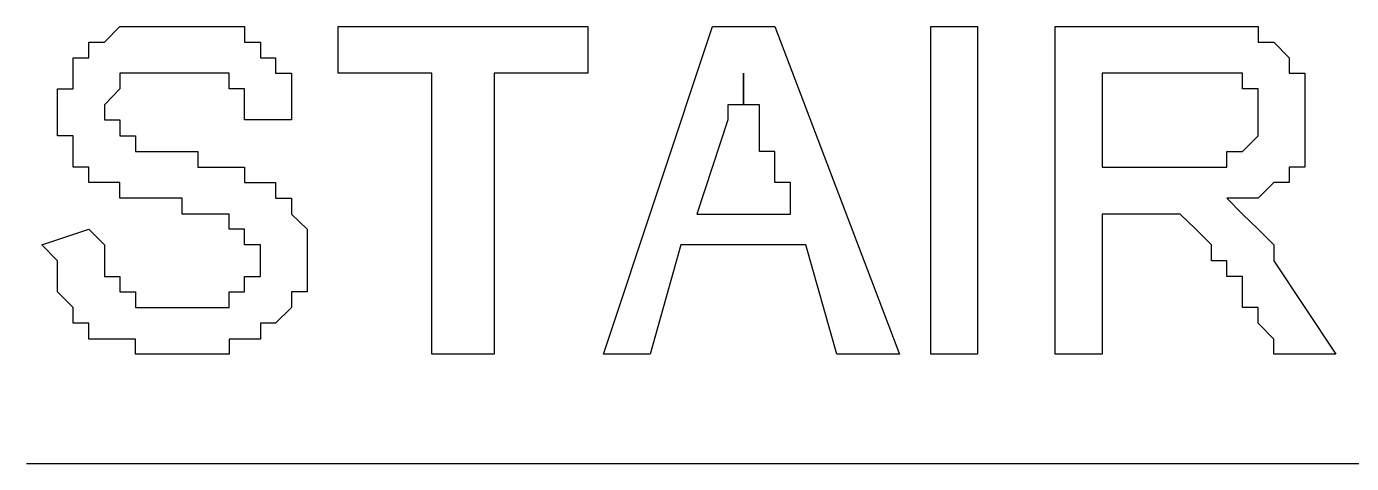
# Model space of a CAD drawing. Header units: inches. Extents: x -628 to 1537, y -1730 to 336.
# Drawn here: x 839.16 to 861.66, y -432.46 to -425.05 of the extents above; entities that cross this region are included whole.
import ezdxf

# ---------------------------------------------------------------- set-up
doc = ezdxf.new("R2010")
doc.units = ezdxf.units.IN
doc.layers.get('0').update_dxf_attribs({"linetype": 'CONTINUOUS'})

msp = doc.modelspace()

# ---------------------------------------------------------------- linework, layer by layer
at = {"color": 6}
for p, q in [((840.482, -425.312), (840.738, -425.045)), ((840.738, -425.045), (840.738, -425.045)), ((840.738, -425.045), (840.738, -425.045)), ((840.738, -425.045), (840.738, -425.045)), ((840.738, -425.045), (841.007, -425.045)), ((841.007, -425.045), (841.007, -425.045)), ((841.007, -425.045), (841.007, -425.045)), ((841.007, -425.045), (841.276, -425.045)), ((841.276, -425.045), (841.276, -425.045)), ((841.276, -425.045), (841.276, -425.045)), ((841.276, -425.045), (841.276, -425.045)), ((841.276, -425.045), (841.533, -425.045)), ((841.533, -425.045), (841.533, -425.045)), ((841.533, -425.045), (841.533, -425.045)), ((841.533, -425.045), (841.802, -425.045)), ((841.802, -425.045), (841.802, -425.045)), ((841.802, -425.045), (841.802, -425.045)), ((841.802, -425.045), (841.802, -425.045)), ((841.802, -425.045), (842.064, -425.045)), ((842.064, -425.045), (842.064, -425.045)), ((842.064, -425.045), (842.064, -425.045)), ((842.064, -425.045), (842.333, -425.045)), ((842.333, -425.045), (842.333, -425.045)), ((842.333, -425.045), (842.333, -425.045)), ((842.333, -425.045), (842.333, -425.045)), ((842.333, -425.045), (842.596, -425.045)), ((842.596, -425.045), (842.596, -425.045)), ((842.596, -425.045), (842.596, -425.045)), ((842.596, -425.045), (842.859, -425.045)), ((842.859, -425.045), (842.859, -425.312)), ((844.448, -425.838), (844.448, -425.045)), ((844.448, -425.045), (848.69, -425.045)), ((848.69, -425.045), (848.69, -425.838)), ((848.959, -430.605), (850.81, -425.045)), ((850.81, -425.045), (851.868, -425.045)), ((851.868, -425.045), (853.982, -430.605)), ((854.514, -430.605), (854.514, -425.045)), ((854.514, -425.045), (855.309, -425.045)), ((855.309, -425.045), (855.309, -430.605)), ((856.629, -430.605), (856.629, -425.045)), ((856.629, -425.045), (859.018, -425.045)), ((859.018, -425.045), (859.018, -425.045)), ((859.018, -425.045), (859.281, -425.045)), ((859.281, -425.045), (859.281, -425.045)), ((859.281, -425.045), (859.281, -425.045)), ((859.281, -425.045), (859.281, -425.045)), ((859.281, -425.045), (859.544, -425.045)), ((859.544, -425.045), (859.544, -425.045)), ((859.544, -425.045), (859.544, -425.045)), ((859.544, -425.045), (859.813, -425.045)), ((859.813, -425.045), (859.813, -425.045)), ((859.813, -425.045), (859.813, -425.045)), ((859.813, -425.045), (859.813, -425.045)), ((859.813, -425.045), (860.076, -425.045)), ((860.076, -425.045), (860.076, -425.312)), ((840.213, -425.579), (840.213, -425.312)), ((840.213, -425.312), (840.213, -425.312)), ((840.213, -425.312), (840.213, -425.312)), ((840.213, -425.312), (840.482, -425.312)), ((840.482, -425.312), (840.482, -425.312)), ((840.482, -425.312), (840.482, -425.312)), ((840.482, -425.312), (840.482, -425.312)), ((840.482, -425.312), (840.482, -425.312)), ((842.859, -425.312), (842.859, -425.312)), ((842.859, -425.312), (842.859, -425.312)), ((842.859, -425.312), (842.859, -425.312)), ((842.859, -425.312), (843.128, -425.312)), ((843.128, -425.312), (843.128, -425.312)), ((843.128, -425.312), (843.128, -425.312)), ((843.128, -425.312), (843.128, -425.312)), ((843.128, -425.312), (843.128, -425.579)), ((860.076, -425.312), (860.076, -425.312)), ((860.076, -425.312), (860.076, -425.312)), ((860.076, -425.312), (860.345, -425.312)), ((860.345, -425.312), (860.345, -425.312)), ((860.345, -425.312), (860.345, -425.312)), ((860.345, -425.312), (860.345, -425.312)), ((860.345, -425.312), (860.345, -425.312)), ((860.345, -425.312), (860.601, -425.579)), ((839.95, -425.838), (839.95, -425.579)), ((839.95, -425.579), (839.95, -425.579)), ((839.95, -425.579), (840.213, -425.579)), ((840.213, -425.579), (840.213, -425.579)), ((840.213, -425.579), (840.213, -425.579)), ((843.128, -425.579), (843.385, -425.579)), ((843.385, -425.579), (843.385, -425.579)), ((843.385, -425.579), (843.385, -425.579)), ((843.385, -425.579), (843.385, -425.579)), ((843.385, -425.579), (843.385, -425.838)), ((860.601, -425.579), (860.601, -425.579)), ((860.601, -425.579), (860.601, -425.579)), ((860.601, -425.579), (860.601, -425.579)), ((860.601, -425.579), (860.601, -425.838)), ((839.95, -426.105), (839.95, -425.838)), ((839.95, -425.838), (839.95, -425.838)), ((839.95, -425.838), (839.95, -425.838)), ((839.95, -425.838), (839.95, -425.838)), ((841.007, -425.838), (840.738, -425.838)), ((840.738, -425.838), (840.738, -425.838)), ((840.738, -425.838), (840.738, -426.105)), ((841.276, -425.838), (841.007, -425.838)), ((841.007, -425.838), (841.007, -425.838)), ((841.007, -425.838), (841.007, -425.838)), ((841.007, -425.838), (841.007, -425.838)), ((841.533, -425.838), (841.276, -425.838)), ((841.276, -425.838), (841.276, -425.838)), ((841.276, -425.838), (841.276, -425.838)), ((841.276, -425.838), (841.276, -425.838)), ((841.802, -425.838), (841.533, -425.838)), ((841.533, -425.838), (841.533, -425.838)), ((841.533, -425.838), (841.533, -425.838)), ((842.064, -425.838), (841.802, -425.838)), ((841.802, -425.838), (841.802, -425.838)), ((841.802, -425.838), (841.802, -425.838)), ((841.802, -425.838), (841.802, -425.838)), ((842.333, -425.838), (842.064, -425.838)), ((842.064, -425.838), (842.064, -425.838)), ((842.064, -425.838), (842.064, -425.838)), ((842.596, -425.838), (842.333, -425.838)), ((842.333, -425.838), (842.333, -425.838)), ((842.333, -425.838), (842.333, -425.838)), ((842.333, -425.838), (842.333, -425.838)), ((842.596, -426.105), (842.596, -425.838)), ((842.596, -425.838), (842.596, -425.838)), ((843.385, -425.838), (843.385, -425.838)), ((843.385, -425.838), (843.654, -425.838)), ((843.654, -425.838), (843.654, -425.838)), ((843.654, -425.838), (843.654, -426.105)), ((846.043, -425.838), (844.448, -425.838)), ((846.043, -430.605), (846.043, -425.838)), ((848.69, -425.838), (847.101, -425.838)), ((847.101, -425.838), (847.101, -430.605)), ((851.336, -426.105), (851.336, -425.838)), ((851.336, -425.838), (851.336, -425.838)), ((851.336, -425.838), (851.336, -425.838)), ((851.336, -425.838), (851.336, -425.838)), ((851.336, -425.838), (851.336, -425.838)), ((851.336, -425.838), (851.336, -425.838)), ((851.336, -425.838), (851.336, -426.105)), ((859.018, -425.838), (857.429, -425.838)), ((857.429, -425.838), (857.429, -427.433)), ((859.281, -425.838), (859.018, -425.838)), ((859.018, -425.838), (859.018, -425.838)), ((859.544, -425.838), (859.281, -425.838)), ((859.281, -425.838), (859.281, -425.838)), ((859.281, -425.838), (859.281, -425.838)), ((859.813, -425.838), (859.544, -425.838)), ((859.544, -425.838), (859.544, -425.838)), ((859.544, -425.838), (859.544, -425.838)), ((859.544, -425.838), (859.544, -425.838)), ((859.813, -426.105), (859.813, -425.838)), ((859.813, -425.838), (859.813, -425.838)), ((860.601, -425.838), (860.87, -425.838)), ((860.87, -425.838), (860.87, -425.838)), ((860.87, -425.838), (860.87, -425.838)), ((860.87, -425.838), (860.87, -426.105)), ((839.681, -426.372), (839.681, -426.105)), ((839.681, -426.105), (839.681, -426.105)), ((839.681, -426.105), (839.681, -426.105)), ((839.681, -426.105), (839.95, -426.105)), ((840.738, -426.105), (840.482, -426.372)), ((840.738, -426.105), (840.738, -426.105)), ((840.738, -426.105), (840.738, -426.105)), ((840.738, -426.105), (840.738, -426.105)), ((842.859, -426.105), (842.596, -426.105)), ((842.596, -426.105), (842.596, -426.105)), ((842.596, -426.105), (842.596, -426.105)), ((842.596, -426.105), (842.596, -426.105)), ((842.859, -426.63), (842.859, -426.105)), ((843.654, -426.105), (843.654, -426.105)), ((843.654, -426.105), (843.654, -426.105)), ((843.654, -426.105), (843.654, -426.105)), ((843.654, -426.105), (843.654, -426.372)), ((851.336, -426.372), (851.336, -426.105)), ((851.336, -426.105), (851.336, -426.105)), ((851.336, -426.105), (851.336, -426.105)), ((851.336, -426.105), (851.336, -426.105)), ((851.336, -426.105), (851.336, -426.105)), ((851.336, -426.105), (851.336, -426.105)), ((851.336, -426.105), (851.336, -426.105)), ((851.336, -426.105), (851.336, -426.372)), ((860.076, -426.105), (859.813, -426.105)), ((859.813, -426.105), (859.813, -426.105)), ((859.813, -426.105), (859.813, -426.105)), ((859.813, -426.105), (859.813, -426.105)), ((860.076, -426.372), (860.076, -426.105)), ((860.076, -426.105), (860.076, -426.105)), ((860.87, -426.105), (860.87, -426.105)), ((860.87, -426.105), (860.87, -426.105)), ((860.87, -426.105), (860.87, -426.105)), ((860.87, -426.105), (860.87, -426.372)), ((839.681, -426.63), (839.681, -426.372)), ((839.681, -426.372), (839.681, -426.372)), ((839.681, -426.372), (839.681, -426.372)), ((840.482, -426.372), (840.482, -426.372)), ((840.482, -426.372), (840.482, -426.372)), ((840.482, -426.372), (840.482, -426.372)), ((840.482, -426.372), (840.482, -426.63)), ((843.654, -426.372), (843.654, -426.372)), ((843.654, -426.372), (843.654, -426.372)), ((843.654, -426.372), (843.654, -426.63)), ((851.336, -426.372), (851.067, -426.372)), ((851.067, -426.372), (851.067, -426.372)), ((851.067, -426.372), (851.067, -426.63)), ((851.605, -426.372), (851.336, -426.372)), ((851.336, -426.372), (851.336, -426.372)), ((851.336, -426.372), (851.336, -426.372)), ((851.336, -426.372), (851.336, -426.372)), ((851.336, -426.372), (851.336, -426.372)), ((851.336, -426.372), (851.336, -426.372)), ((851.336, -426.372), (851.336, -426.372)), ((851.605, -426.63), (851.605, -426.372)), ((851.605, -426.372), (851.605, -426.372)), ((860.076, -426.63), (860.076, -426.372)), ((860.076, -426.372), (860.076, -426.372)), ((860.076, -426.372), (860.076, -426.372)), ((860.076, -426.372), (860.076, -426.372)), ((860.87, -426.372), (860.87, -426.372)), ((860.87, -426.372), (860.87, -426.372)), ((860.87, -426.372), (860.87, -426.372)), ((860.87, -426.372), (860.87, -426.63)), ((839.681, -426.897), (839.681, -426.63)), ((839.681, -426.63), (839.681, -426.63)), ((839.681, -426.63), (839.681, -426.63)), ((839.681, -426.63), (839.681, -426.63)), ((840.482, -426.63), (840.482, -426.63)), ((840.482, -426.63), (840.482, -426.63)), ((840.482, -426.63), (840.738, -426.63)), ((840.738, -426.63), (840.738, -426.897)), ((842.859, -426.63), (842.859, -426.63)), ((842.859, -426.63), (842.859, -426.63)), ((843.654, -426.63), (842.859, -426.63)), ((843.654, -426.63), (843.654, -426.63)), ((843.654, -426.63), (843.654, -426.63)), ((843.654, -426.63), (843.654, -426.63)), ((851.067, -426.63), (850.541, -428.226)), ((851.067, -426.63), (851.067, -426.63)), ((851.067, -426.63), (851.067, -426.63)), ((851.605, -426.897), (851.605, -426.63)), ((851.605, -426.63), (851.605, -426.63)), ((851.605, -426.63), (851.605, -426.63)), ((851.605, -426.63), (851.605, -426.63)), ((851.605, -426.63), (851.605, -426.63)), ((860.076, -426.897), (860.076, -426.63)), ((860.076, -426.63), (860.076, -426.63)), ((860.076, -426.63), (860.076, -426.63)), ((860.076, -426.63), (860.076, -426.63)), ((860.87, -426.63), (860.87, -426.63)), ((860.87, -426.63), (860.87, -426.63)), ((860.87, -426.63), (860.87, -426.63)), ((860.87, -426.63), (860.87, -426.897)), ((839.95, -426.897), (839.681, -426.897)), ((839.681, -426.897), (839.681, -426.897)), ((839.681, -426.897), (839.681, -426.897)), ((839.95, -427.164), (839.95, -426.897)), ((840.738, -426.897), (840.738, -426.897)), ((840.738, -426.897), (840.738, -426.897)), ((840.738, -426.897), (840.738, -426.897)), ((840.738, -426.897), (840.738, -426.897)), ((840.738, -426.897), (840.738, -426.897)), ((840.738, -426.897), (841.007, -426.897)), ((841.007, -426.897), (841.007, -426.897)), ((841.007, -426.897), (841.007, -426.897)), ((841.007, -426.897), (841.007, -427.164)), ((851.605, -427.164), (851.605, -426.897)), ((851.605, -426.897), (851.605, -426.897)), ((851.605, -426.897), (851.605, -426.897)), ((851.605, -426.897), (851.605, -426.897)), ((859.813, -427.164), (860.076, -426.897)), ((860.076, -426.897), (860.076, -426.897)), ((860.076, -426.897), (860.076, -426.897)), ((860.87, -426.897), (860.87, -426.897)), ((860.87, -426.897), (860.87, -426.897)), ((860.87, -426.897), (860.87, -427.164)), ((839.95, -427.433), (839.95, -427.164)), ((839.95, -427.164), (839.95, -427.164)), ((839.95, -427.164), (839.95, -427.164)), ((839.95, -427.164), (839.95, -427.164)), ((841.007, -427.164), (841.276, -427.164)), ((841.276, -427.164), (841.276, -427.164)), ((841.276, -427.164), (841.276, -427.164)), ((841.276, -427.164), (841.276, -427.164)), ((841.276, -427.164), (841.533, -427.164)), ((841.533, -427.164), (841.533, -427.164)), ((841.533, -427.164), (841.802, -427.164)), ((841.802, -427.164), (841.802, -427.164)), ((841.802, -427.164), (841.802, -427.164)), ((841.802, -427.164), (841.802, -427.164)), ((841.802, -427.164), (842.064, -427.164)), ((842.064, -427.164), (842.064, -427.433)), ((851.868, -427.164), (851.605, -427.164)), ((851.868, -427.433), (851.868, -427.164)), ((851.868, -427.164), (851.868, -427.164)), ((859.544, -427.433), (859.544, -427.164)), ((859.544, -427.164), (859.544, -427.164)), ((859.544, -427.164), (859.813, -427.164)), ((859.813, -427.164), (859.813, -427.164)), ((859.813, -427.164), (859.813, -427.164)), ((859.813, -427.164), (859.813, -427.164)), ((859.813, -427.164), (859.813, -427.164)), ((860.87, -427.164), (860.87, -427.164)), ((860.87, -427.164), (860.87, -427.164)), ((860.87, -427.164), (860.87, -427.164)), ((860.87, -427.164), (860.87, -427.433)), ((840.213, -427.433), (839.95, -427.433)), ((839.95, -427.433), (839.95, -427.433)), ((840.213, -427.692), (840.213, -427.433)), ((840.213, -427.433), (840.213, -427.433)), ((840.213, -427.433), (840.213, -427.433)), ((840.213, -427.433), (840.213, -427.433)), ((840.213, -427.433), (840.213, -427.433)), ((842.064, -427.433), (842.064, -427.433)), ((842.064, -427.433), (842.333, -427.433)), ((842.333, -427.433), (842.333, -427.433)), ((842.333, -427.433), (842.333, -427.433)), ((842.333, -427.433), (842.333, -427.433)), ((842.333, -427.433), (842.596, -427.433)), ((842.596, -427.433), (842.596, -427.433)), ((842.596, -427.433), (842.596, -427.433)), ((842.596, -427.433), (842.596, -427.433)), ((842.596, -427.433), (842.859, -427.433)), ((842.859, -427.433), (842.859, -427.433)), ((842.859, -427.433), (842.859, -427.433)), ((842.859, -427.433), (842.859, -427.433)), ((842.859, -427.433), (842.859, -427.692)), ((851.868, -427.692), (851.868, -427.433)), ((851.868, -427.433), (851.868, -427.433)), ((851.868, -427.433), (851.868, -427.433)), ((857.429, -427.433), (859.018, -427.433)), ((859.018, -427.433), (859.018, -427.433)), ((859.018, -427.433), (859.018, -427.433)), ((859.018, -427.433), (859.281, -427.433)), ((859.281, -427.433), (859.281, -427.433)), ((859.281, -427.433), (859.281, -427.433)), ((859.281, -427.433), (859.281, -427.433)), ((859.281, -427.433), (859.544, -427.433)), ((859.544, -427.433), (859.544, -427.433)), ((859.544, -427.433), (859.544, -427.433)), ((860.87, -427.433), (860.601, -427.433)), ((860.601, -427.433), (860.601, -427.433)), ((860.601, -427.433), (860.601, -427.433)), ((860.601, -427.433), (860.601, -427.433)), ((860.601, -427.433), (860.601, -427.692)), ((840.482, -427.692), (840.213, -427.692)), ((840.738, -427.692), (840.482, -427.692)), ((840.482, -427.692), (840.482, -427.692)), ((840.482, -427.692), (840.482, -427.692)), ((840.482, -427.692), (840.482, -427.692)), ((840.482, -427.692), (840.482, -427.692)), ((840.738, -427.959), (840.738, -427.692)), ((840.738, -427.692), (840.738, -427.692)), ((842.859, -427.692), (843.128, -427.692)), ((843.128, -427.692), (843.128, -427.692)), ((843.128, -427.692), (843.128, -427.692)), ((843.128, -427.692), (843.128, -427.692)), ((843.128, -427.692), (843.385, -427.692)), ((843.385, -427.692), (843.385, -427.692)), ((843.385, -427.692), (843.385, -427.959)), ((852.131, -427.692), (851.868, -427.692)), ((851.868, -427.692), (851.868, -427.692)), ((852.131, -428.226), (852.131, -427.692)), ((860.345, -427.692), (860.076, -427.959)), ((860.601, -427.692), (860.345, -427.692)), ((860.345, -427.692), (860.345, -427.692)), ((860.345, -427.692), (860.345, -427.692)), ((860.345, -427.692), (860.345, -427.692)), ((860.601, -427.692), (860.601, -427.692)), ((860.601, -427.692), (860.601, -427.692)), ((841.007, -427.959), (840.738, -427.959)), ((841.276, -427.959), (841.007, -427.959)), ((841.007, -427.959), (841.007, -427.959)), ((841.007, -427.959), (841.007, -427.959)), ((841.007, -427.959), (841.007, -427.959)), ((841.533, -427.959), (841.276, -427.959)), ((841.276, -427.959), (841.276, -427.959)), ((841.276, -427.959), (841.276, -427.959)), ((841.802, -427.959), (841.533, -427.959)), ((841.533, -427.959), (841.533, -427.959)), ((841.533, -427.959), (841.533, -427.959)), ((841.802, -428.226), (841.802, -427.959)), ((843.385, -427.959), (843.385, -427.959)), ((843.385, -427.959), (843.654, -427.959)), ((843.654, -427.959), (843.654, -427.959)), ((843.654, -427.959), (843.654, -427.959)), ((843.654, -427.959), (843.654, -428.226)), ((859.813, -427.959), (859.544, -427.959)), ((859.544, -427.959), (859.544, -427.959)), ((859.544, -427.959), (859.544, -427.959)), ((859.544, -427.959), (859.544, -427.959)), ((859.544, -427.959), (859.544, -427.959)), ((859.544, -427.959), (859.544, -427.959)), ((859.544, -427.959), (859.544, -427.959)), ((859.544, -427.959), (859.544, -427.959)), ((859.544, -427.959), (859.544, -427.959)), ((859.544, -427.959), (859.813, -428.226)), ((860.076, -427.959), (859.813, -427.959)), ((859.813, -427.959), (859.813, -427.959)), ((859.813, -427.959), (859.813, -427.959)), ((859.813, -427.959), (859.813, -427.959)), ((860.076, -427.959), (860.076, -427.959)), ((860.076, -427.959), (860.076, -427.959)), ((860.076, -427.959), (860.076, -427.959)), ((842.064, -428.226), (841.802, -428.226)), ((841.802, -428.226), (841.802, -428.226)), ((842.333, -428.226), (842.064, -428.226)), ((842.064, -428.226), (842.064, -428.226)), ((842.064, -428.226), (842.064, -428.226)), ((842.596, -428.226), (842.333, -428.226)), ((842.333, -428.226), (842.333, -428.226)), ((842.333, -428.226), (842.333, -428.226)), ((842.333, -428.226), (842.333, -428.226)), ((842.596, -428.484), (842.596, -428.226)), ((842.596, -428.226), (842.596, -428.226)), ((842.596, -428.226), (842.596, -428.226)), ((843.654, -428.226), (843.654, -428.226)), ((843.654, -428.226), (843.654, -428.226)), ((843.654, -428.226), (843.654, -428.226)), ((843.654, -428.226), (843.923, -428.484)), ((850.541, -428.226), (852.131, -428.226)), ((858.224, -428.226), (857.429, -428.226)), ((857.429, -428.226), (857.429, -430.605)), ((858.493, -428.226), (858.224, -428.226)), ((858.224, -428.226), (858.224, -428.226)), ((858.224, -428.226), (858.224, -428.226)), ((858.224, -428.226), (858.224, -428.226)), ((858.749, -428.226), (858.493, -428.226)), ((858.493, -428.226), (858.493, -428.226)), ((858.493, -428.226), (858.493, -428.226)), ((858.493, -428.226), (858.493, -428.226)), ((858.493, -428.226), (858.493, -428.226)), ((859.018, -428.484), (858.749, -428.226)), ((858.749, -428.226), (858.749, -428.226)), ((858.749, -428.226), (858.749, -428.226)), ((858.749, -428.226), (858.749, -428.226)), ((859.813, -428.226), (859.813, -428.226)), ((859.813, -428.226), (859.813, -428.226)), ((859.813, -428.226), (859.813, -428.226)), ((859.813, -428.226), (859.813, -428.226)), ((859.813, -428.226), (860.076, -428.484)), ((839.418, -428.751), (840.213, -428.484)), ((840.213, -428.484), (840.482, -428.751)), ((842.859, -428.484), (842.596, -428.484)), ((842.596, -428.484), (842.596, -428.484)), ((842.596, -428.484), (842.596, -428.484)), ((842.859, -428.751), (842.859, -428.484)), ((842.859, -428.484), (842.859, -428.484)), ((842.859, -428.484), (842.859, -428.484)), ((842.859, -428.484), (842.859, -428.484)), ((843.923, -428.484), (843.923, -428.484)), ((843.923, -428.484), (843.923, -428.484)), ((843.923, -428.484), (843.923, -428.484)), ((843.923, -428.484), (843.923, -428.751)), ((859.281, -428.751), (859.018, -428.484)), ((859.018, -428.484), (859.018, -428.484)), ((859.018, -428.484), (859.018, -428.484)), ((859.018, -428.484), (859.018, -428.484)), ((859.018, -428.484), (859.018, -428.484)), ((859.018, -428.484), (859.018, -428.484)), ((860.076, -428.484), (860.076, -428.484)), ((860.076, -428.484), (860.076, -428.484)), ((860.076, -428.484), (860.076, -428.484)), ((860.076, -428.484), (860.076, -428.484)), ((860.076, -428.484), (860.345, -428.751)), ((839.681, -429.018), (839.418, -428.751)), ((839.418, -428.751), (839.418, -428.751)), ((839.418, -428.751), (839.418, -428.751)), ((839.418, -428.751), (839.418, -428.751)), ((840.482, -428.751), (840.482, -428.751)), ((840.482, -428.751), (840.482, -428.751)), ((840.482, -428.751), (840.482, -429.018)), ((843.128, -428.751), (842.859, -428.751)), ((843.128, -429.018), (843.128, -428.751)), ((843.128, -428.751), (843.128, -428.751)), ((843.128, -428.751), (843.128, -428.751)), ((843.923, -428.751), (843.923, -428.751)), ((843.923, -428.751), (843.923, -428.751)), ((843.923, -428.751), (843.923, -429.018)), ((850.272, -428.751), (849.747, -430.605)), ((852.393, -428.751), (850.272, -428.751)), ((852.919, -430.605), (852.393, -428.751)), ((859.281, -429.018), (859.281, -428.751)), ((859.281, -428.751), (859.281, -428.751)), ((859.281, -428.751), (859.281, -428.751)), ((859.281, -428.751), (859.281, -428.751)), ((860.345, -428.751), (860.345, -428.751)), ((860.345, -428.751), (860.345, -428.751)), ((860.345, -428.751), (860.345, -428.751)), ((860.345, -428.751), (860.345, -429.018)), ((839.681, -429.285), (839.681, -429.018)), ((839.681, -429.018), (839.681, -429.018)), ((839.681, -429.018), (839.681, -429.018)), ((840.482, -429.018), (840.482, -429.018)), ((840.482, -429.018), (840.482, -429.018)), ((840.482, -429.018), (840.482, -429.018)), ((840.482, -429.018), (840.482, -429.285)), ((843.128, -429.285), (843.128, -429.018)), ((843.128, -429.018), (843.128, -429.018)), ((843.128, -429.018), (843.128, -429.018)), ((843.128, -429.018), (843.128, -429.018)), ((843.923, -429.018), (843.923, -429.018)), ((843.923, -429.018), (843.923, -429.018)), ((843.923, -429.018), (843.923, -429.018)), ((843.923, -429.018), (843.923, -429.018)), ((843.923, -429.018), (843.923, -429.285)), ((859.544, -429.018), (859.281, -429.018)), ((859.281, -429.018), (859.281, -429.018)), ((859.281, -429.018), (859.281, -429.018)), ((859.544, -429.285), (859.544, -429.018)), ((859.544, -429.018), (859.544, -429.018)), ((859.544, -429.018), (859.544, -429.018)), ((859.544, -429.018), (859.544, -429.018)), ((859.544, -429.018), (859.544, -429.018)), ((860.345, -429.018), (861.396, -430.605)), ((839.681, -429.545), (839.681, -429.285)), ((839.681, -429.285), (839.681, -429.285)), ((839.681, -429.285), (839.681, -429.285)), ((839.681, -429.285), (839.681, -429.285)), ((840.482, -429.285), (840.482, -429.285)), ((840.482, -429.285), (840.482, -429.285)), ((840.482, -429.285), (840.738, -429.285)), ((840.738, -429.285), (840.738, -429.285)), ((840.738, -429.285), (840.738, -429.545)), ((842.859, -429.545), (842.859, -429.285)), ((842.859, -429.285), (842.859, -429.285)), ((842.859, -429.285), (843.128, -429.285)), ((843.128, -429.285), (843.128, -429.285)), ((843.923, -429.285), (843.923, -429.285)), ((843.923, -429.285), (843.923, -429.285)), ((843.923, -429.285), (843.923, -429.545)), ((859.813, -429.285), (859.544, -429.285)), ((859.544, -429.285), (859.544, -429.285)), ((859.544, -429.285), (859.544, -429.285)), ((859.544, -429.285), (859.544, -429.285)), ((859.813, -429.545), (859.813, -429.285)), ((839.95, -429.812), (839.681, -429.545)), ((839.681, -429.545), (839.681, -429.545)), ((839.681, -429.545), (839.681, -429.545)), ((839.681, -429.545), (839.681, -429.545)), ((840.738, -429.545), (840.738, -429.545)), ((840.738, -429.545), (840.738, -429.545)), ((840.738, -429.545), (840.738, -429.545)), ((840.738, -429.545), (841.007, -429.545)), ((841.007, -429.545), (841.007, -429.545)), ((841.007, -429.545), (841.007, -429.545)), ((841.007, -429.545), (841.007, -429.812)), ((842.596, -429.812), (842.596, -429.545)), ((842.596, -429.545), (842.596, -429.545)), ((842.596, -429.545), (842.596, -429.545)), ((842.596, -429.545), (842.859, -429.545)), ((842.859, -429.545), (842.859, -429.545)), ((842.859, -429.545), (842.859, -429.545)), ((842.859, -429.545), (842.859, -429.545)), ((843.923, -429.545), (843.654, -429.545)), ((843.654, -429.545), (843.654, -429.545)), ((843.654, -429.545), (843.654, -429.812)), ((843.923, -429.545), (843.923, -429.545)), ((859.813, -429.812), (859.813, -429.545)), ((859.813, -429.545), (859.813, -429.545)), ((859.813, -429.545), (859.813, -429.545)), ((839.95, -430.079), (839.95, -429.812)), ((839.95, -429.812), (839.95, -429.812)), ((839.95, -429.812), (839.95, -429.812)), ((839.95, -429.812), (839.95, -429.812)), ((839.95, -429.812), (839.95, -429.812)), ((841.007, -429.812), (841.276, -429.812)), ((841.276, -429.812), (841.276, -429.812)), ((841.276, -429.812), (841.276, -429.812)), ((841.276, -429.812), (841.533, -429.812)), ((841.533, -429.812), (841.533, -429.812)), ((841.533, -429.812), (841.533, -429.812)), ((841.533, -429.812), (841.533, -429.812)), ((841.533, -429.812), (841.802, -429.812)), ((841.802, -429.812), (841.802, -429.812)), ((841.802, -429.812), (841.802, -429.812)), ((841.802, -429.812), (841.802, -429.812)), ((841.802, -429.812), (842.064, -429.812)), ((842.064, -429.812), (842.064, -429.812)), ((842.064, -429.812), (842.064, -429.812)), ((842.064, -429.812), (842.333, -429.812)), ((842.333, -429.812), (842.333, -429.812)), ((842.333, -429.812), (842.333, -429.812)), ((842.333, -429.812), (842.333, -429.812)), ((842.333, -429.812), (842.596, -429.812)), ((843.654, -429.812), (843.385, -430.079)), ((843.654, -429.812), (843.654, -429.812)), ((843.654, -429.812), (843.654, -429.812)), ((843.654, -429.812), (843.654, -429.812)), ((843.654, -429.812), (843.654, -429.812)), ((860.076, -429.812), (859.813, -429.812)), ((859.813, -429.812), (859.813, -429.812)), ((860.076, -430.079), (860.076, -429.812)), ((860.076, -429.812), (860.076, -429.812)), ((840.213, -430.079), (839.95, -430.079)), ((840.213, -430.347), (840.213, -430.079)), ((840.213, -430.079), (840.213, -430.079)), ((840.213, -430.079), (840.213, -430.079)), ((840.213, -430.079), (840.213, -430.079)), ((840.213, -430.079), (840.213, -430.079)), ((843.385, -430.079), (843.128, -430.079)), ((843.128, -430.079), (843.128, -430.347)), ((843.385, -430.079), (843.385, -430.079)), ((843.385, -430.079), (843.385, -430.079)), ((843.385, -430.079), (843.385, -430.079)), ((843.385, -430.079), (843.385, -430.079)), ((860.345, -430.347), (860.076, -430.079)), ((860.076, -430.079), (860.076, -430.079)), ((860.076, -430.079), (860.076, -430.079)), ((840.482, -430.347), (840.213, -430.347)), ((840.738, -430.347), (840.482, -430.347)), ((840.482, -430.347), (840.482, -430.347)), ((840.482, -430.347), (840.482, -430.347)), ((840.482, -430.347), (840.482, -430.347)), ((841.007, -430.347), (840.738, -430.347)), ((840.738, -430.347), (840.738, -430.347)), ((840.738, -430.347), (840.738, -430.347)), ((840.738, -430.347), (840.738, -430.347)), ((841.007, -430.605), (841.007, -430.347)), ((842.859, -430.347), (842.596, -430.347)), ((842.596, -430.347), (842.596, -430.347)), ((842.596, -430.347), (842.596, -430.605)), ((843.128, -430.347), (842.859, -430.347)), ((842.859, -430.347), (842.859, -430.347)), ((842.859, -430.347), (842.859, -430.347)), ((842.859, -430.347), (842.859, -430.347)), ((843.128, -430.347), (843.128, -430.347)), ((843.128, -430.347), (843.128, -430.347)), ((860.345, -430.605), (860.345, -430.347)), ((841.276, -430.605), (841.007, -430.605)), ((841.007, -430.605), (841.007, -430.605)), ((841.007, -430.605), (841.007, -430.605)), ((841.533, -430.605), (841.276, -430.605)), ((841.276, -430.605), (841.276, -430.605)), ((841.276, -430.605), (841.276, -430.605)), ((841.802, -430.605), (841.533, -430.605)), ((841.533, -430.605), (841.533, -430.605)), ((841.533, -430.605), (841.533, -430.605)), ((842.064, -430.605), (841.802, -430.605)), ((841.802, -430.605), (841.802, -430.605)), ((841.802, -430.605), (841.802, -430.605)), ((841.802, -430.605), (841.802, -430.605)), ((842.333, -430.605), (842.064, -430.605)), ((842.064, -430.605), (842.064, -430.605)), ((842.064, -430.605), (842.064, -430.605)), ((842.596, -430.605), (842.333, -430.605)), ((842.333, -430.605), (842.333, -430.605)), ((842.333, -430.605), (842.333, -430.605)), ((842.333, -430.605), (842.333, -430.605)), ((842.596, -430.605), (842.596, -430.605)), ((847.101, -430.605), (846.043, -430.605)), ((849.747, -430.605), (848.959, -430.605)), ((853.982, -430.605), (852.919, -430.605)), ((855.309, -430.605), (854.514, -430.605)), ((857.429, -430.605), (856.629, -430.605)), ((861.396, -430.605), (860.345, -430.605)), ((839.155, -432.459), (882.06, -432.459))]:
    msp.add_line(p, q, dxfattribs=at)

doc.saveas('drawing.dxf')
